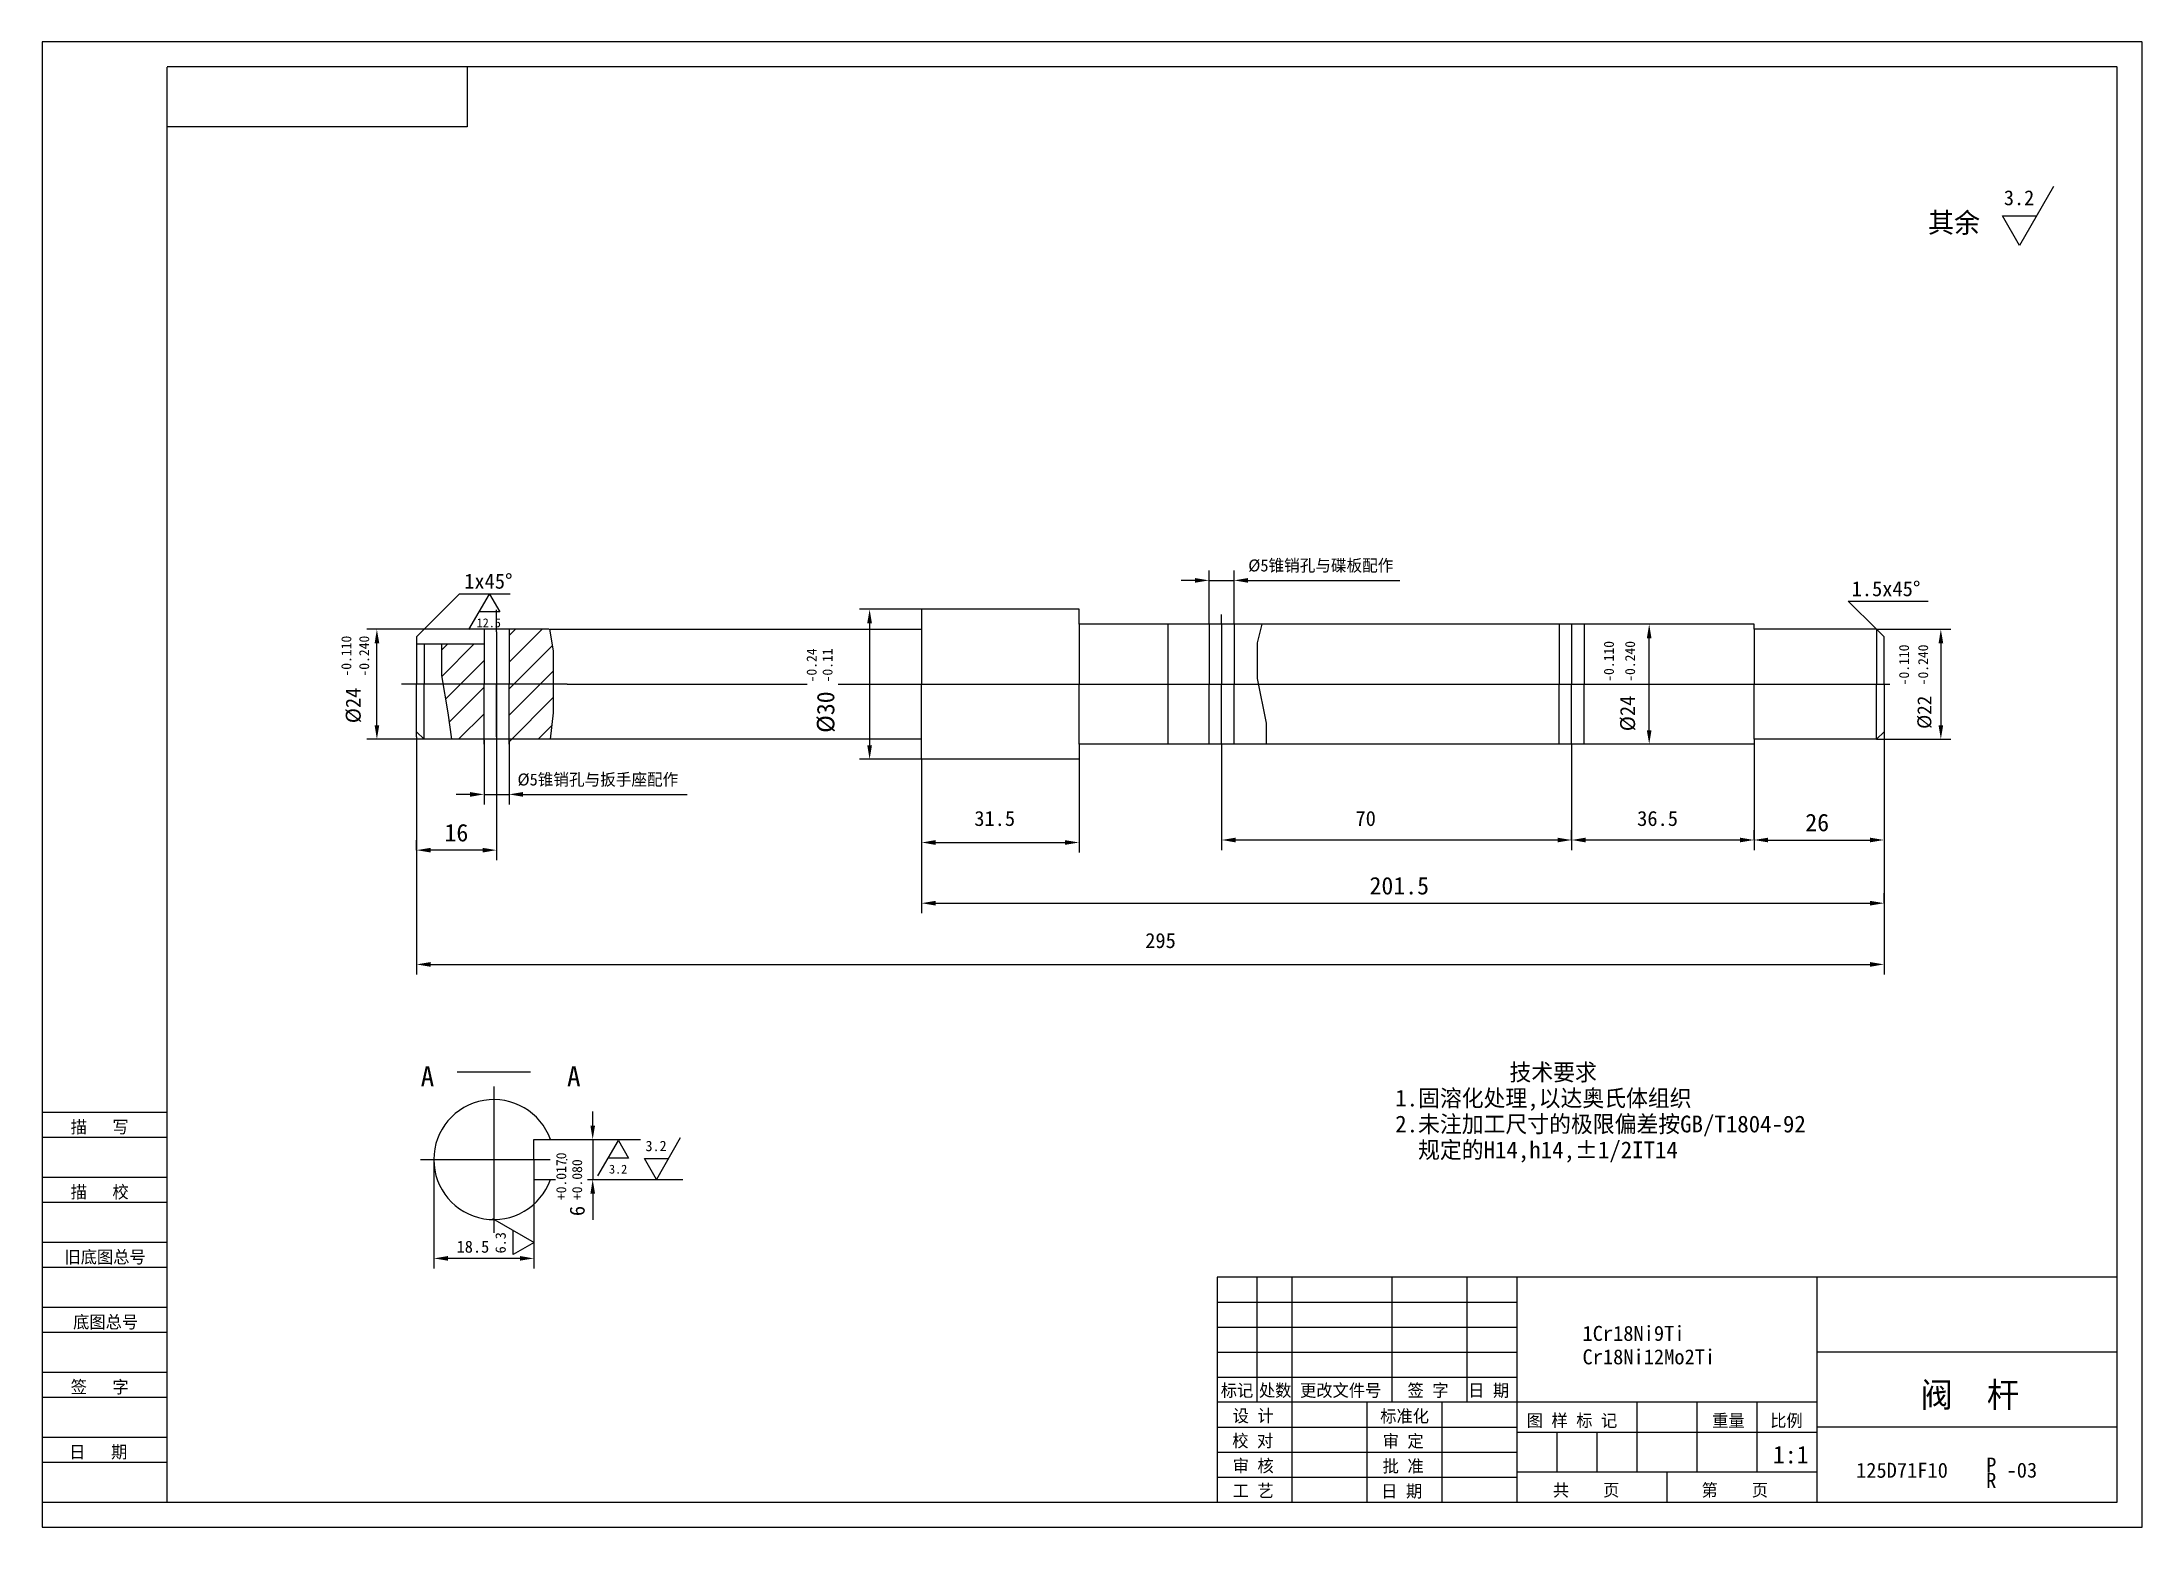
# Model space of a CAD drawing. Header units: metres. Extents: x 0 to 420, y 0 to 297.
import ezdxf

# ---------------------------------------------------------------- set-up
doc = ezdxf.new("R2010")
doc.units = ezdxf.units.M
for name, color, linetype in [('B', 3, 'Continuous'), ('C', 6, 'Continuous'), ('D', 1, 'Continuous'), ('FL', 5, 'Continuous'), ('HA', 5, 'Continuous'), ('T', 7, 'Continuous'), ('TL', 4, 'Continuous')]:
    doc.layers.add(name, color=color, linetype=linetype)

# ---------------------------------------------------------------- blocks, each defined once
blk = doc.blocks.new('TUKUN3')
at = {"layer": 'FL'}
for p, q in [((0, 297), (0, 0)), ((420, 297), (0, 297)), ((420, 0), (420, 297)), ((0, 78), (25, 78)), ((0, 70), (25, 70)), ((0, 65), (25, 65)), ((0, 57), (25, 57)), ((0, 52), (25, 52)), ((243, 25), (243, 50)), ((250, 5), (250, 50)), ((270, 25), (270, 50)), ((285, 25), (285, 50)), ((0, 44), (25, 44)), ((235, 45), (295, 45)), ((0, 39), (25, 39)), ((235, 40), (295, 40)), ((235, 35), (295, 35)), ((0, 31), (25, 31)), ((235, 30), (295, 30)), ((0, 26), (25, 26)), ((280, 5), (280, 25)), ((0, 18), (25, 18)), ((235, 20), (295, 20)), ((0, 13), (25, 13)), ((235, 15), (295, 15)), ((235, 10), (295, 10)), ((0, 0), (420, 0))]:
    blk.add_line(p, q, dxfattribs=at)
at = {"layer": 'TL'}
for p, q in [((25, 5), (25, 292)), ((415, 292), (25, 292)), ((85, 292), (85, 280)), ((415, 5), (415, 292)), ((85, 280), (25, 280)), ((0, 83), (25, 83)), ((235, 50), (235, 5)), ((415, 50), (235, 50)), ((295, 5), (295, 50)), ((355, 5), (355, 50)), ((415, 35), (355, 35)), ((355, 25), (235, 25)), ((265, 5), (265, 25)), ((319, 11), (319, 25)), ((331, 11), (331, 25)), ((343, 11), (343, 25)), ((295, 19), (355, 19)), ((303, 11), (303, 19)), ((311, 11), (311, 19)), ((415, 20), (355, 20)), ((355, 11), (295, 11)), ((325, 5), (325, 11)), ((0, 5), (415, 5))]:
    blk.add_line(p, q, dxfattribs=at)
at = {"layer": 'T'}
for s, p in [('描   写', (5.74, 78.76)), ('描   校', (5.74, 65.76)), ('旧底图总号', (4.49, 52.76)), ('底图总号', (6.22, 39.76)), ('签   字', (5.74, 26.76)), ('标记', (235.75, 26.07)), ('处数', (243.38, 26.07)), ('更改文件号', (251.61, 26.07)), ('签 字', (273.1, 26.07)), ('日 期', (285.23, 26.07)), ('设 计', (238.14, 20.99)), ('标准化', (267.65, 20.93)), ('图 样 标 记', (296.95, 20.04)), ('重量', (334.03, 20.04)), ('比例', (345.64, 20.04)), ('校 对', (238.05, 15.99)), ('审 定', (268.13, 15.93)), ('日   期', (5.45, 13.76)), ('审 核', (238.14, 10.99)), ('批 准', (268.13, 10.93)), ('工 艺', (238.14, 5.99)), ('日 期', (267.84, 5.93)), ('共    页', (302.18, 6.13)), ('第    页', (331.9, 6.13))]:
    blk.add_text(s, height=2.5, dxfattribs=at).set_placement(p)

msp = doc.modelspace()

# ---------------------------------------------------------------- linework, layer by layer
for p, q in [((79.98, 175.44), (81.09, 176.54)), ((80, 170.16), (86.39, 176.54)), ((93.41, 172.96), (100, 179.54)), ((93.41, 178.27), (94.69, 179.54)), ((80.76, 165.61), (88.41, 173.27)), ((93.41, 167.66), (102.07, 176.31)), ((93.41, 162.36), (102.25, 171.19)), ((81.48, 161.03), (88.41, 167.96)), ((93.41, 157.05), (102.25, 165.89)), ((83.3, 157.54), (88.41, 162.66)), ((99.21, 157.54), (101.97, 160.31))]:
    msp.add_line(p, q)
at = {"layer": 'B'}
for p, q in [((303.41, 180.54), (303.41, 168.54)), ((308.41, 180.54), (308.41, 168.54)), ((303.41, 156.54), (303.41, 168.54)), ((308.41, 156.54), (308.41, 168.54))]:
    msp.add_line(p, q, dxfattribs=at)
at = {"layer": 'C'}
for p, q in [((90.91, 179.04), (90.91, 183.4)), ((235.91, 180.54), (235.91, 182.52)), ((90.91, 179.04), (90.91, 168.54)), ((235.91, 180.54), (235.91, 168.54)), ((305.91, 180.54), (305.91, 168.54)), ((105, 168.54), (71.89, 168.54)), ((105, 168.54), (78.91, 168.54)), ((90.91, 168.54), (90.91, 154.86)), ((90.91, 158.04), (90.91, 168.54)), ((105, 168.54), (153.05, 168.54)), ((159.23, 168.54), (369.57, 168.54)), ((235.91, 156.54), (235.91, 168.54)), ((305.91, 156.54), (305.91, 168.54)), ((90.91, 158.04), (90.91, 153.69)), ((235.91, 156.54), (235.91, 153.83)), ((90.37, 88.11), (90.37, 58.86)), ((75.73, 73.49), (101.66, 73.49)), ((104.84, 73.49), (105, 73.49))]:
    msp.add_line(p, q, dxfattribs=at)
at = {"layer": 'D'}
for p, q in [((402.32, 268.12), (395.49, 256.29)), ((392.07, 262.21), (398.9, 262.21)), ((395.49, 256.29), (392.07, 262.21)), ((230.61, 189.32), (227.81, 189.32)), ((233.41, 180.54), (233.41, 191.32)), ((233.41, 189.32), (238.41, 189.32)), ((238.41, 180.54), (238.41, 191.32)), ((241.21, 189.32), (244.01, 189.32)), ((244.01, 189.32), (244.1, 189.32)), ((244.1, 189.32), (271.59, 189.32)), ((76.41, 179.54), (83.49, 186.62)), ((83.49, 186.62), (93.62, 186.62)), ((85.39, 179.48), (89.49, 186.57)), ((89.49, 186.57), (91.54, 183.03)), ((366.91, 179.54), (361.26, 185.2)), ((361.26, 185.2), (373.4, 185.2)), ((373.4, 185.2), (377.22, 185.2)), ((91.54, 183.03), (87.44, 183.03)), ((175.91, 183.54), (163.52, 183.54)), ((165.52, 180.74), (165.52, 156.34)), ((76.41, 179.54), (64.98, 179.54)), ((66.98, 160.34), (66.98, 176.74)), ((322.85, 180.54), (319.44, 180.54)), ((321.44, 159.34), (321.44, 177.74)), ((366.91, 179.54), (381.77, 179.54)), ((379.77, 176.74), (379.77, 160.34)), ((76.41, 157.54), (64.98, 157.54)), ((74.91, 158.04), (74.91, 159.04)), ((88.41, 157.36), (88.41, 144.52)), ((93.41, 157.05), (93.41, 144.52)), ((305.91, 156.54), (305.91, 135.4)), ((322.85, 156.54), (319.44, 156.54)), ((366.91, 157.54), (381.77, 157.54)), ((175.91, 153.54), (163.52, 153.54)), ((175.91, 153.54), (175.91, 134.9)), ((207.41, 153.54), (207.41, 134.9)), ((235.91, 153.83), (235.91, 135.4)), ((85.61, 146.52), (82.81, 146.52)), ((88.41, 146.52), (93.41, 146.52)), ((96.21, 146.52), (99.01, 146.52)), ((99.01, 146.52), (129, 146.52)), ((99.01, 146.52), (99.1, 146.52)), ((305.91, 137.4), (305.91, 139.4)), ((342.41, 137.4), (342.41, 139.4)), ((175.91, 134.9), (175.91, 122.76)), ((178.71, 136.9), (204.61, 136.9)), ((303.11, 137.4), (238.71, 137.4)), ((339.61, 137.4), (308.71, 137.4)), ((368.41, 124.76), (368.41, 126.76)), ((178.71, 124.76), (365.61, 124.76)), ((110.14, 80.29), (110.14, 83.09)), ((101.68, 77.49), (112.14, 77.49)), ((110.14, 77.49), (110.14, 69.49)), ((111.18, 70.21), (115.28, 77.31)), ((112.14, 77.49), (119.69, 77.49)), ((115.28, 77.31), (117.32, 73.76)), ((127.65, 77.81), (122.87, 69.53)), ((78.37, 73.49), (78.37, 51.72)), ((117.32, 73.76), (113.23, 73.76)), ((122.87, 69.53), (120.48, 73.67)), ((120.48, 73.67), (125.26, 73.67)), ((98.37, 69.49), (98.37, 51.72)), ((101.68, 69.49), (102.72, 69.49)), ((109.08, 69.49), (112.14, 69.49)), ((112.14, 69.49), (119.69, 69.49)), ((119.69, 69.49), (128.17, 69.49)), ((110.14, 66.69), (110.14, 63.89)), ((110.14, 63.89), (110.14, 61.46)), ((90.12, 61.68), (98.4, 56.9)), ((94.26, 54.51), (94.26, 59.29)), ((98.4, 56.9), (94.26, 54.51)), ((95.57, 53.72), (81.17, 53.72))]:
    msp.add_line(p, q, dxfattribs=at)
for points in [[(230.61, 189.79), (230.61, 188.86), (233.41, 189.32)], [(241.21, 189.79), (241.21, 188.86), (238.41, 189.32)], [(165.05, 180.74), (165.99, 180.74), (165.52, 183.54)], [(66.52, 176.74), (67.45, 176.74), (66.98, 179.54)], [(320.97, 177.74), (321.9, 177.74), (321.44, 180.54)], [(379.31, 176.74), (380.24, 176.74), (379.77, 179.54)], [(66.52, 160.34), (67.45, 160.34), (66.98, 157.54)], [(379.31, 160.34), (380.24, 160.34), (379.77, 157.54)], [(165.05, 156.34), (165.99, 156.34), (165.52, 153.54)], [(320.97, 159.34), (321.9, 159.34), (321.44, 156.54)], [(85.61, 146.99), (85.61, 146.05), (88.41, 146.52)], [(96.21, 146.99), (96.21, 146.05), (93.41, 146.52)], [(178.71, 137.37), (178.71, 136.43), (175.91, 136.9)], [(204.61, 137.37), (204.61, 136.43), (207.41, 136.9)], [(238.71, 137.86), (238.71, 136.93), (235.91, 137.4)], [(303.11, 137.86), (303.11, 136.93), (305.91, 137.4)], [(308.71, 137.86), (308.71, 136.93), (305.91, 137.4)], [(339.61, 137.86), (339.61, 136.93), (342.41, 137.4)], [(178.71, 125.23), (178.71, 124.29), (175.91, 124.76)], [(365.61, 125.23), (365.61, 124.29), (368.41, 124.76)], [(109.68, 80.29), (110.61, 80.29), (110.14, 77.49)], [(109.68, 66.69), (110.61, 66.69), (110.14, 69.49)], [(81.17, 54.19), (81.17, 53.26), (78.37, 53.72)], [(95.57, 54.19), (95.57, 53.26), (98.37, 53.72)]]:
    msp.add_solid(points, dxfattribs=at)
at = {"layer": 'HA'}
for p, q in [((79.98, 170.27), (79.98, 176.54)), ((101.53, 179.54), (102.25, 175.21)), ((225.19, 180.54), (225.19, 173.27)), ((243.96, 180.54), (243.04, 176.84)), ((243.04, 176.84), (243.04, 169.7)), ((102.25, 175.21), (102.25, 169.03)), ((225.19, 173.27), (225.19, 160.79)), ((81.22, 162.85), (79.98, 170.27)), ((102.25, 169.03), (102.25, 162.85)), ((243.04, 169.7), (244.82, 160.79)), ((81.98, 157.54), (81.22, 162.85)), ((102.25, 162.85), (101.66, 157.54)), ((225.19, 160.79), (225.19, 156.54)), ((244.82, 160.79), (244.82, 156.54)), ((74.91, 158.04), (74.91, 110.52)), ((342.41, 157.54), (342.41, 135.4)), ((368.41, 159.04), (368.41, 135.4)), ((90.91, 153.69), (90.91, 133.37)), ((342.41, 137.4), (342.41, 139.4)), ((74.91, 135.37), (74.91, 137.37)), ((88.11, 135.37), (77.71, 135.37)), ((345.21, 137.4), (365.61, 137.4)), ((368.41, 135.4), (368.41, 125.46)), ((368.41, 125.46), (368.41, 110.52)), ((77.71, 112.52), (365.61, 112.52)), ((97.68, 90.94), (83.05, 90.94))]:
    msp.add_line(p, q, dxfattribs=at)
for points in [[(77.71, 135.83), (77.71, 134.9), (74.91, 135.37)], [(88.11, 135.83), (88.11, 134.9), (90.91, 135.37)], [(345.21, 137.86), (345.21, 136.93), (342.41, 137.4)], [(365.61, 137.86), (365.61, 136.93), (368.41, 137.4)], [(77.71, 112.99), (77.71, 112.05), (74.91, 112.52)], [(365.61, 112.99), (365.61, 112.05), (368.41, 112.52)]]:
    msp.add_solid(points, dxfattribs=at)
at = {"layer": 'TL'}
for p, q in [((207.41, 183.54), (175.91, 183.54)), ((175.91, 183.54), (175.91, 168.54)), ((207.41, 180.54), (207.41, 183.54)), ((74.91, 178.04), (76.41, 179.54)), ((74.91, 178.04), (74.91, 168.54)), ((79.98, 176.54), (74.91, 176.54)), ((101.36, 179.54), (76.41, 179.54)), ((76.41, 176.54), (76.41, 168.54)), ((88.41, 176.54), (79.98, 176.54)), ((88.41, 179.54), (88.41, 168.54)), ((93.41, 179.54), (93.41, 168.54)), ((101.53, 179.54), (175.91, 179.54)), ((235.19, 180.54), (207.41, 180.54)), ((207.41, 180.54), (207.41, 168.54)), ((233.41, 180.54), (233.41, 168.54)), ((243.41, 180.54), (235.19, 180.54)), ((238.41, 180.54), (238.41, 168.54)), ((248.41, 180.54), (243.41, 180.54)), ((253.96, 180.54), (248.41, 180.54)), ((342.41, 180.54), (253.96, 180.54)), ((342.41, 179.54), (342.41, 180.54)), ((342.41, 179.54), (342.41, 168.54)), ((366.91, 179.54), (342.41, 179.54)), ((366.91, 179.54), (366.91, 168.54)), ((368.41, 178.04), (366.91, 179.54)), ((368.41, 168.54), (368.41, 178.04)), ((74.91, 159.04), (74.91, 168.54)), ((76.41, 157.54), (76.41, 168.54)), ((88.41, 156.54), (88.41, 168.54)), ((93.41, 156.54), (93.41, 168.54)), ((175.91, 153.54), (175.91, 168.54)), ((207.41, 156.54), (207.41, 168.54)), ((233.41, 156.54), (233.41, 168.54)), ((238.41, 156.54), (238.41, 168.54)), ((342.41, 157.54), (342.41, 168.54)), ((366.91, 157.54), (366.91, 168.54)), ((368.41, 168.54), (368.41, 159.04)), ((74.91, 159.04), (76.41, 157.54)), ((101.36, 157.54), (76.41, 157.54)), ((175.91, 157.54), (101.36, 157.54)), ((235.19, 156.54), (207.41, 156.54)), ((207.41, 156.54), (207.41, 153.54)), ((243.41, 156.54), (235.19, 156.54)), ((248.41, 156.54), (243.41, 156.54)), ((254.82, 156.54), (248.41, 156.54)), ((342.41, 156.54), (254.82, 156.54)), ((366.91, 157.54), (342.41, 157.54)), ((342.41, 157.54), (342.41, 156.54)), ((368.41, 159.04), (366.91, 157.54)), ((207.41, 153.54), (175.91, 153.54)), ((98.37, 77.49), (101.68, 77.49)), ((98.37, 73.49), (98.37, 77.49)), ((98.37, 73.49), (98.37, 69.49)), ((98.37, 69.49), (101.68, 69.49))]:
    msp.add_line(p, q, dxfattribs=at)
msp.add_arc((90.37, 73.49), 12, 19.47, 340.53, dxfattribs=at)

# ---------------------------------------------------------------- block references
at = {"layer": 'D'}
msp.add_blockref('TUKUN3', (0, 0), dxfattribs=at)

# ---------------------------------------------------------------- texts
for s, height, p in [('3.2', 2.98, (392.37, 264.36)), ('其余', 4, (377.21, 258.86)), ('%%C5锥销孔与碟板配作', 2.4, (241.25, 191.11)), ('1x45%%d', 3, (84.44, 187.66)), ('1.5x45%%d', 3, (361.93, 186.16)), ('12.5', 1.78, (86.94, 179.95)), ('%%c5锥销孔与扳手座配作', 2.4, (95.1, 148.3)), ('31.5', 3, (186.46, 140.21)), ('70', 3, (262.69, 140.21)), ('36.5', 3, (319.03, 140.21)), ('201.5', 3.5, (265.5, 126.51)), ('295', 3, (220.64, 115.79)), ('          技术要求', 3.36, (270.64, 89.27)), ('1.固溶化处理,以达奥氏体组织', 3.36, (270.64, 84.1)), ('2.未注加工尺寸的极限偏差按GB/T1804-92', 3.36, (270.64, 78.92)), ('3.2', 2.08, (120.69, 75.17)), ('  规定的H14,h14,%%P1/2IT14', 3.36, (270.64, 73.75)), ('3.2', 1.78, (113.41, 70.68)), ('18.5', 2.4, (82.92, 54.86)), ('1Cr18Ni9Ti', 3, (308.1, 37.23)), ('Cr18Ni12Mo2Ti', 3, (308.1, 32.53)), ('阀  杆', 5, (375.66, 23.95)), ('1:1', 3.5, (346.18, 12.72)), ('125D71F10', 3, (362.81, 9.85)), ('P', 3, (388.83, 10.89)), ('-03', 3, (392.91, 9.87)), ('R', 3, (388.83, 7.83))]:
    msp.add_text(s, height=height, dxfattribs=at).set_placement(p)
for s, height, p in [('-0.110', 2, (61.86, 170.09)), ('-0.240', 2, (65.43, 170.09)), ('-0.110', 2, (314.37, 169.04)), ('-0.240', 2, (318.61, 169.04)), ('-0.24', 2, (154.92, 168.92)), ('-0.11', 2, (158.1, 168.92)), ('-0.110', 2, (373.4, 168.33)), ('-0.240', 2, (377.22, 168.33)), ('%%c24', 3, (63.74, 160.76)), ('%%c30', 3.5, (158.47, 158.83)), ('%%c24', 3, (318.61, 159.15)), ('%%c22', 2.8, (377.86, 159.62)), ('+0.0170', 2, (104.84, 65.38)), ('+0.080', 2, (108.02, 65.38)), ('6', 3, (108.53, 62.18)), ('6.3', 2.08, (92.75, 54.72))]:
    msp.add_text(s, height=height, rotation=90, dxfattribs=at).set_placement(p)
at = {"layer": 'HA'}
for s, height, p in [('16', 3.5, (80.5, 137.12)), ('26', 3.5, (352.66, 139.15)), ('A', 4, (75.73, 88.11)), ('A', 4, (105, 88.11))]:
    msp.add_text(s, height=height, dxfattribs=at).set_placement(p)

doc.saveas('drawing.dxf')
